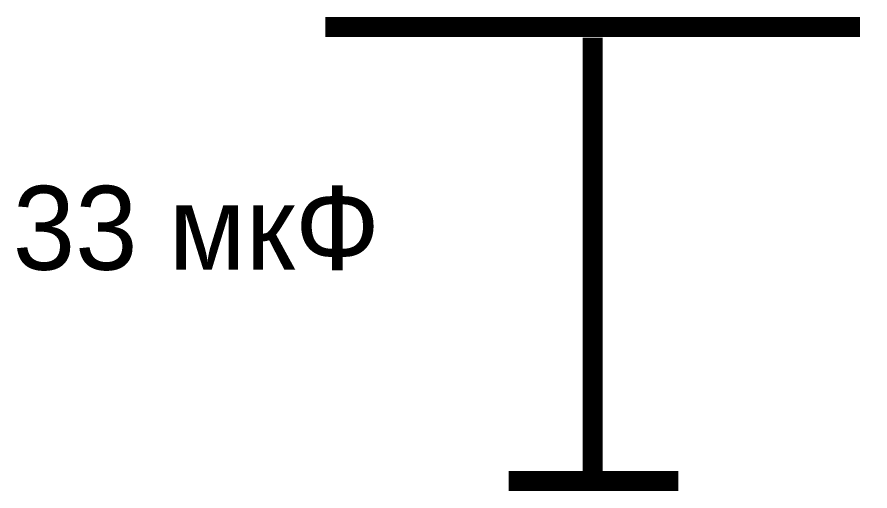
# Model space of a CAD drawing. Header units: inches. Extents: x 0 to 841, y 0 to 594.
# Drawn here: x 753.89 to 766.65, y 389.8 to 396.89 of the extents above; entities that cross this region are included whole.
import ezdxf

# ---------------------------------------------------------------- set-up
doc = ezdxf.new("R2010")
doc.units = ezdxf.units.IN
doc.layers.add('Sheet', color=255, linetype='Continuous')

msp = doc.modelspace()

# ---------------------------------------------------------------- linework, layer by layer
at = {"layer": 'Sheet'}
for points in [[(758.504, 396.74, 0.3, 0.3, 0), (766.501, 396.74, 0.3, 0.3, 0)], [(762.502, 396.584, 0.3, 0.3, 0), (762.502, 392.481, 0.3, 0.3, 0)], [(762.502, 392.481, 0.3, 0.3, 0), (762.502, 389.946, 0.3, 0.3, 0)], [(761.248, 389.946, 0.3, 0.3, 0), (763.783, 389.946, 0.3, 0.3, 0)]]:
    msp.add_lwpolyline(points, format="xyseb", dxfattribs=at)

# ---------------------------------------------------------------- texts
msp.add_text('33 мкФ', height=1.2543, dxfattribs=at).set_placement((753.827, 393.108))

doc.saveas('drawing.dxf')
